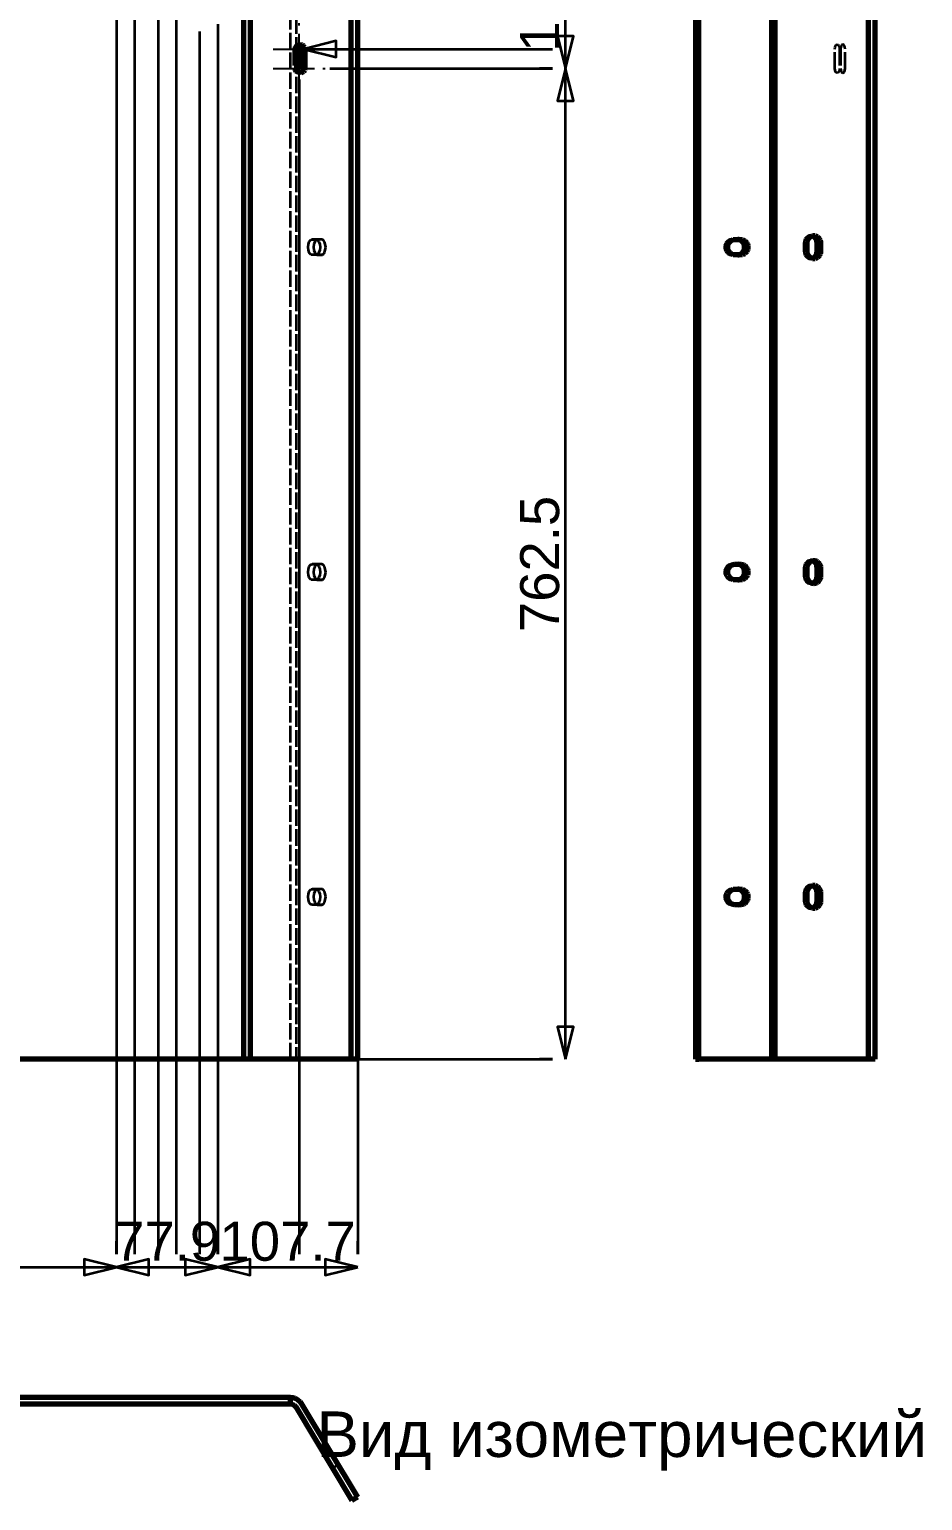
# Model space of a CAD drawing. Header units: millimetres. Extents: x 0 to 420, y 0 to 297.
# Drawn here: x 195.9 to 264.6, y 123 to 236.3 of the extents above; entities that cross this region are included whole.
import ezdxf
from ezdxf.enums import TextEntityAlignment as Align

# ---------------------------------------------------------------- set-up
doc = ezdxf.new("R2010")
doc.units = ezdxf.units.MM
doc.linetypes.add('CENTER', pattern=[5.08, 3.175, -0.635, 0.635, -0.635])
doc.linetypes.add('DASHED', pattern=[1.524, 1.27, -0.254])
doc.styles.add('GOST', font='Arial')

msp = doc.modelspace()

# ---------------------------------------------------------------- linework, layer by layer
at = {"color": 1, "lineweight": 70}
for p, q in [((212.37, 157), (212.37, 257)), ((212.89, 157), (212.89, 257)), ((220.65, 157), (220.65, 257)), ((221.14, 157), (221.14, 257)), ((247.14, 257), (247.14, 157)), ((247.4, 157), (247.4, 257)), ((252.99, 257), (252.99, 157)), ((253.25, 257), (253.25, 157)), ((260.46, 157), (260.46, 257)), ((260.95, 157), (260.95, 257)), ((216.47, 234.75), (216.49, 234.88)), ((216.47, 233.25), (216.47, 234.75)), ((216.49, 234.88), (216.56, 235)), ((216.56, 235), (216.65, 235.07)), ((216.71, 235.01), (216.64, 235.07)), ((216.65, 235.07), (216.77, 235.1)), ((216.77, 234.94), (216.71, 235.01)), ((216.77, 235.1), (216.88, 235.07)), ((216.8, 234.85), (216.77, 234.94)), ((216.81, 234.75), (216.8, 234.85)), ((216.81, 233.25), (216.81, 234.75)), ((217.07, 234.75), (216.81, 234.75)), ((216.88, 235.07), (216.98, 235)), ((216.98, 235), (217.05, 234.88)), ((217.05, 234.88), (217.07, 234.75)), ((217.07, 234.75), (217.07, 233.25)), ((216.49, 233.12), (216.47, 233.25)), ((216.8, 233.15), (216.81, 233.25)), ((217.07, 233.25), (216.81, 233.25)), ((217.07, 233.25), (217.05, 233.12)), ((216.56, 233), (216.49, 233.12)), ((216.65, 232.93), (216.56, 233)), ((216.64, 232.93), (216.71, 232.99)), ((216.77, 232.9), (216.65, 232.93)), ((216.71, 232.99), (216.77, 233.06)), ((216.77, 233.06), (216.8, 233.15)), ((216.88, 232.93), (216.77, 232.9)), ((216.98, 233), (216.88, 232.93)), ((217.05, 233.12), (216.98, 233)), ((249.63, 219.62), (249.66, 219.73)), ((249.66, 219.73), (249.71, 219.83)), ((249.71, 219.83), (249.77, 219.92)), ((249.77, 219.92), (249.85, 220)), ((249.85, 220), (249.94, 220.05)), ((249.94, 220.05), (250.04, 220.09)), ((250.04, 220.09), (250.14, 220.1)), ((250.14, 220.1), (250.65, 220.1)), ((250.5, 220.09), (250.4, 220.1)), ((250.59, 220.05), (250.5, 220.09)), ((250.68, 220), (250.59, 220.05)), ((250.65, 220.1), (250.75, 220.09)), ((250.76, 219.92), (250.68, 220)), ((250.75, 220.09), (250.85, 220.05)), ((250.82, 219.83), (250.76, 219.92)), ((250.87, 219.73), (250.82, 219.83)), ((250.85, 220.05), (250.94, 220)), ((250.9, 219.62), (250.87, 219.73)), ((250.94, 220), (251.02, 219.92)), ((251.02, 219.92), (251.08, 219.83)), ((251.08, 219.83), (251.13, 219.73)), ((251.13, 219.73), (251.16, 219.62)), ((255.73, 219.8), (255.74, 219.92)), ((255.73, 219.2), (255.73, 219.8)), ((255.74, 219.92), (255.77, 220.03)), ((255.77, 220.03), (255.82, 220.13)), ((255.82, 220.13), (255.89, 220.22)), ((255.89, 220.22), (255.96, 220.3)), ((255.96, 220.3), (256.05, 220.35)), ((256.05, 220.35), (256.15, 220.39)), ((256.27, 220.3), (256.12, 220.38)), ((256.15, 220.39), (256.25, 220.4)), ((256.25, 220.4), (256.35, 220.39)), ((256.4, 220.17), (256.27, 220.3)), ((256.35, 220.39), (256.45, 220.35)), ((256.48, 219.99), (256.4, 220.17)), ((256.45, 220.35), (256.53, 220.3)), ((256.51, 219.8), (256.48, 219.99)), ((256.51, 219.2), (256.51, 219.8)), ((256.76, 219.8), (256.51, 219.8)), ((256.53, 220.3), (256.61, 220.22)), ((256.61, 220.22), (256.68, 220.13)), ((256.68, 220.13), (256.72, 220.03)), ((256.72, 220.03), (256.75, 219.92)), ((256.75, 219.92), (256.76, 219.8)), ((256.76, 219.8), (256.76, 219.2)), ((249.62, 219.5), (249.63, 219.62)), ((249.63, 219.38), (249.62, 219.5)), ((249.66, 219.27), (249.63, 219.38)), ((249.71, 219.17), (249.66, 219.27)), ((249.77, 219.08), (249.71, 219.17)), ((249.85, 219), (249.77, 219.08)), ((249.94, 218.95), (249.85, 219)), ((250.04, 218.91), (249.94, 218.95)), ((250.14, 218.9), (250.04, 218.91)), ((250.65, 218.9), (250.14, 218.9)), ((250.4, 218.9), (250.5, 218.91)), ((250.5, 218.91), (250.59, 218.95)), ((250.59, 218.95), (250.68, 219)), ((250.75, 218.91), (250.65, 218.9)), ((250.68, 219), (250.76, 219.08)), ((250.85, 218.95), (250.75, 218.91)), ((250.76, 219.08), (250.82, 219.17)), ((250.82, 219.17), (250.87, 219.27)), ((250.94, 219), (250.85, 218.95)), ((250.87, 219.27), (250.9, 219.38)), ((250.91, 219.5), (250.9, 219.62)), ((250.9, 219.38), (250.91, 219.5)), ((251.02, 219.08), (250.94, 219)), ((251.08, 219.17), (251.02, 219.08)), ((251.13, 219.27), (251.08, 219.17)), ((251.16, 219.38), (251.13, 219.27)), ((251.16, 219.62), (251.17, 219.5)), ((251.17, 219.5), (251.16, 219.38)), ((255.74, 219.08), (255.73, 219.2)), ((255.77, 218.97), (255.74, 219.08)), ((255.82, 218.87), (255.77, 218.97)), ((255.89, 218.78), (255.82, 218.87)), ((255.96, 218.7), (255.89, 218.78)), ((256.05, 218.65), (255.96, 218.7)), ((256.15, 218.61), (256.05, 218.65)), ((256.12, 218.62), (256.27, 218.7)), ((256.25, 218.6), (256.15, 218.61)), ((256.35, 218.61), (256.25, 218.6)), ((256.27, 218.7), (256.4, 218.83)), ((256.45, 218.65), (256.35, 218.61)), ((256.4, 218.83), (256.48, 219.01)), ((256.53, 218.7), (256.45, 218.65)), ((256.48, 219.01), (256.51, 219.2)), ((256.76, 219.2), (256.51, 219.2)), ((256.61, 218.78), (256.53, 218.7)), ((256.68, 218.87), (256.61, 218.78)), ((256.72, 218.97), (256.68, 218.87)), ((256.75, 219.08), (256.72, 218.97)), ((256.76, 219.2), (256.75, 219.08)), ((249.66, 194.73), (249.71, 194.83)), ((249.71, 194.83), (249.77, 194.92)), ((249.77, 194.92), (249.85, 195)), ((249.85, 195), (249.94, 195.05)), ((249.94, 195.05), (250.04, 195.09)), ((250.04, 195.09), (250.14, 195.1)), ((250.14, 195.1), (250.65, 195.1)), ((250.5, 195.09), (250.4, 195.1)), ((250.59, 195.05), (250.5, 195.09)), ((250.68, 195), (250.59, 195.05)), ((250.65, 195.1), (250.75, 195.09)), ((250.76, 194.92), (250.68, 195)), ((250.75, 195.09), (250.85, 195.05)), ((250.82, 194.83), (250.76, 194.92)), ((250.87, 194.73), (250.82, 194.83)), ((250.85, 195.05), (250.94, 195)), ((250.94, 195), (251.02, 194.92)), ((251.02, 194.92), (251.08, 194.83)), ((251.08, 194.83), (251.13, 194.73)), ((255.73, 194.8), (255.74, 194.92)), ((255.73, 194.2), (255.73, 194.8)), ((255.74, 194.92), (255.77, 195.03)), ((255.77, 195.03), (255.82, 195.13)), ((255.82, 195.13), (255.89, 195.22)), ((255.89, 195.22), (255.96, 195.3)), ((255.96, 195.3), (256.05, 195.35)), ((256.05, 195.35), (256.15, 195.39)), ((256.27, 195.3), (256.12, 195.38)), ((256.15, 195.39), (256.25, 195.4)), ((256.25, 195.4), (256.35, 195.39)), ((256.4, 195.17), (256.27, 195.3)), ((256.35, 195.39), (256.45, 195.35)), ((256.48, 194.99), (256.4, 195.17)), ((256.45, 195.35), (256.53, 195.3)), ((256.51, 194.8), (256.48, 194.99)), ((256.51, 194.2), (256.51, 194.8)), ((256.76, 194.8), (256.51, 194.8)), ((256.53, 195.3), (256.61, 195.22)), ((256.61, 195.22), (256.68, 195.13)), ((256.68, 195.13), (256.72, 195.03)), ((256.72, 195.03), (256.75, 194.92)), ((256.75, 194.92), (256.76, 194.8)), ((256.76, 194.8), (256.76, 194.2)), ((249.62, 194.5), (249.63, 194.62)), ((249.63, 194.38), (249.62, 194.5)), ((249.63, 194.62), (249.66, 194.73)), ((249.66, 194.27), (249.63, 194.38)), ((249.71, 194.17), (249.66, 194.27)), ((249.77, 194.08), (249.71, 194.17)), ((249.85, 194), (249.77, 194.08)), ((249.94, 193.95), (249.85, 194)), ((250.04, 193.91), (249.94, 193.95)), ((250.14, 193.9), (250.04, 193.91)), ((250.65, 193.9), (250.14, 193.9)), ((250.4, 193.9), (250.5, 193.91)), ((250.5, 193.91), (250.59, 193.95)), ((250.59, 193.95), (250.68, 194)), ((250.75, 193.91), (250.65, 193.9)), ((250.68, 194), (250.76, 194.08)), ((250.85, 193.95), (250.75, 193.91)), ((250.76, 194.08), (250.82, 194.17)), ((250.82, 194.17), (250.87, 194.27)), ((250.94, 194), (250.85, 193.95)), ((250.9, 194.62), (250.87, 194.73)), ((250.87, 194.27), (250.9, 194.38)), ((250.91, 194.5), (250.9, 194.62)), ((250.9, 194.38), (250.91, 194.5)), ((251.02, 194.08), (250.94, 194)), ((251.08, 194.17), (251.02, 194.08)), ((251.13, 194.27), (251.08, 194.17)), ((251.13, 194.73), (251.16, 194.62)), ((251.16, 194.38), (251.13, 194.27)), ((251.16, 194.62), (251.17, 194.5)), ((251.17, 194.5), (251.16, 194.38)), ((255.74, 194.08), (255.73, 194.2)), ((255.77, 193.97), (255.74, 194.08)), ((255.82, 193.87), (255.77, 193.97)), ((255.89, 193.78), (255.82, 193.87)), ((255.96, 193.7), (255.89, 193.78)), ((256.05, 193.65), (255.96, 193.7)), ((256.15, 193.61), (256.05, 193.65)), ((256.12, 193.62), (256.27, 193.7)), ((256.25, 193.6), (256.15, 193.61)), ((256.35, 193.61), (256.25, 193.6)), ((256.27, 193.7), (256.4, 193.83)), ((256.45, 193.65), (256.35, 193.61)), ((256.4, 193.83), (256.48, 194.01)), ((256.53, 193.7), (256.45, 193.65)), ((256.48, 194.01), (256.51, 194.2)), ((256.76, 194.2), (256.51, 194.2)), ((256.61, 193.78), (256.53, 193.7)), ((256.68, 193.87), (256.61, 193.78)), ((256.72, 193.97), (256.68, 193.87)), ((256.75, 194.08), (256.72, 193.97)), ((256.76, 194.2), (256.75, 194.08)), ((249.66, 169.73), (249.71, 169.83)), ((249.71, 169.83), (249.77, 169.92)), ((249.77, 169.92), (249.85, 170)), ((249.85, 170), (249.94, 170.05)), ((249.94, 170.05), (250.04, 170.09)), ((250.04, 170.09), (250.14, 170.1)), ((250.14, 170.1), (250.65, 170.1)), ((250.5, 170.09), (250.4, 170.1)), ((250.59, 170.05), (250.5, 170.09)), ((250.68, 170), (250.59, 170.05)), ((250.65, 170.1), (250.75, 170.09)), ((250.76, 169.92), (250.68, 170)), ((250.75, 170.09), (250.85, 170.05)), ((250.82, 169.83), (250.76, 169.92)), ((250.87, 169.73), (250.82, 169.83)), ((250.85, 170.05), (250.94, 170)), ((250.94, 170), (251.02, 169.92)), ((251.02, 169.92), (251.08, 169.83)), ((251.08, 169.83), (251.13, 169.73)), ((255.73, 169.8), (255.74, 169.92)), ((255.74, 169.92), (255.77, 170.03)), ((255.77, 170.03), (255.82, 170.13)), ((255.82, 170.13), (255.89, 170.22)), ((255.89, 170.22), (255.96, 170.3)), ((255.96, 170.3), (256.05, 170.35)), ((256.05, 170.35), (256.15, 170.39)), ((256.27, 170.3), (256.12, 170.38)), ((256.15, 170.39), (256.25, 170.4)), ((256.25, 170.4), (256.35, 170.39)), ((256.4, 170.17), (256.27, 170.3)), ((256.35, 170.39), (256.45, 170.35)), ((256.48, 169.99), (256.4, 170.17)), ((256.45, 170.35), (256.53, 170.3)), ((256.51, 169.8), (256.48, 169.99)), ((256.53, 170.3), (256.61, 170.22)), ((256.61, 170.22), (256.68, 170.13)), ((256.68, 170.13), (256.72, 170.03)), ((256.72, 170.03), (256.75, 169.92)), ((256.75, 169.92), (256.76, 169.8)), ((249.62, 169.5), (249.63, 169.62)), ((249.63, 169.38), (249.62, 169.5)), ((249.63, 169.62), (249.66, 169.73)), ((249.66, 169.27), (249.63, 169.38)), ((249.71, 169.17), (249.66, 169.27)), ((249.77, 169.08), (249.71, 169.17)), ((249.85, 169), (249.77, 169.08)), ((249.94, 168.95), (249.85, 169)), ((250.04, 168.91), (249.94, 168.95)), ((250.14, 168.9), (250.04, 168.91)), ((250.65, 168.9), (250.14, 168.9)), ((250.4, 168.9), (250.5, 168.91)), ((250.5, 168.91), (250.59, 168.95)), ((250.59, 168.95), (250.68, 169)), ((250.75, 168.91), (250.65, 168.9)), ((250.68, 169), (250.76, 169.08)), ((250.85, 168.95), (250.75, 168.91)), ((250.76, 169.08), (250.82, 169.17)), ((250.82, 169.17), (250.87, 169.27)), ((250.94, 169), (250.85, 168.95)), ((250.9, 169.62), (250.87, 169.73)), ((250.87, 169.27), (250.9, 169.38)), ((250.91, 169.5), (250.9, 169.62)), ((250.9, 169.38), (250.91, 169.5)), ((251.02, 169.08), (250.94, 169)), ((251.08, 169.17), (251.02, 169.08)), ((251.13, 169.27), (251.08, 169.17)), ((251.13, 169.73), (251.16, 169.62)), ((251.16, 169.38), (251.13, 169.27)), ((251.16, 169.62), (251.17, 169.5)), ((251.17, 169.5), (251.16, 169.38)), ((255.73, 169.2), (255.73, 169.8)), ((255.74, 169.08), (255.73, 169.2)), ((255.77, 168.97), (255.74, 169.08)), ((255.82, 168.87), (255.77, 168.97)), ((255.89, 168.78), (255.82, 168.87)), ((255.96, 168.7), (255.89, 168.78)), ((256.05, 168.65), (255.96, 168.7)), ((256.12, 168.62), (256.27, 168.7)), ((256.27, 168.7), (256.4, 168.83)), ((256.4, 168.83), (256.48, 169.01)), ((256.53, 168.7), (256.45, 168.65)), ((256.48, 169.01), (256.51, 169.2)), ((256.51, 169.2), (256.51, 169.8)), ((256.76, 169.8), (256.51, 169.8)), ((256.76, 169.2), (256.51, 169.2)), ((256.61, 168.78), (256.53, 168.7)), ((256.68, 168.87), (256.61, 168.78)), ((256.72, 168.97), (256.68, 168.87)), ((256.75, 169.08), (256.72, 168.97)), ((256.76, 169.2), (256.75, 169.08)), ((256.76, 169.8), (256.76, 169.2)), ((256.15, 168.61), (256.05, 168.65)), ((256.25, 168.6), (256.15, 168.61)), ((256.35, 168.61), (256.25, 168.6)), ((256.45, 168.65), (256.35, 168.61)), ((212.37, 157), (70.19, 157)), ((212.41, 157), (212.37, 157)), ((212.45, 157), (212.41, 157)), ((212.49, 157), (212.45, 157)), ((212.52, 157), (212.49, 157)), ((212.56, 157), (212.52, 157)), ((212.6, 157), (212.56, 157)), ((212.64, 157), (212.6, 157)), ((212.68, 157), (212.64, 157)), ((212.71, 157), (212.68, 157)), ((212.75, 157), (212.71, 157)), ((212.78, 157), (212.75, 157)), ((212.82, 157), (212.78, 157)), ((212.85, 157), (212.82, 157)), ((212.89, 157), (212.85, 157)), ((220.65, 157), (212.89, 157)), ((220.71, 157), (220.65, 157)), ((220.77, 157), (220.71, 157)), ((220.83, 157), (220.77, 157)), ((220.88, 157), (220.83, 157)), ((220.93, 157), (220.88, 157)), ((220.97, 157), (220.93, 157)), ((221.01, 157), (220.97, 157)), ((221.04, 157), (221.01, 157)), ((221.07, 157), (221.04, 157)), ((221.09, 157), (221.07, 157)), ((221.11, 157), (221.09, 157)), ((221.13, 157), (221.11, 157)), ((221.14, 157), (221.13, 157)), ((221.14, 157), (221.14, 157)), ((247.14, 157), (247.4, 157)), ((252.99, 157), (247.4, 157)), ((253.25, 157), (252.99, 157)), ((260.46, 157), (253.25, 157)), ((260.53, 157), (260.46, 157)), ((260.58, 157), (260.53, 157)), ((260.64, 157), (260.58, 157)), ((260.69, 157), (260.64, 157)), ((260.74, 157), (260.69, 157)), ((260.78, 157), (260.74, 157)), ((260.82, 157), (260.78, 157)), ((260.85, 157), (260.82, 157)), ((260.88, 157), (260.85, 157)), ((260.91, 157), (260.88, 157)), ((260.92, 157), (260.91, 157)), ((260.94, 157), (260.92, 157)), ((260.95, 157), (260.94, 157)), ((260.95, 157), (260.95, 157)), ((73.76, 131), (215.94, 131)), ((73.76, 130.5), (215.94, 130.5)), ((215.94, 131), (216.15, 130.98)), ((215.94, 131), (215.94, 130.5)), ((215.94, 130.5), (216.11, 130.47)), ((216.11, 130.47), (216.26, 130.39)), ((216.15, 130.98), (216.34, 130.92)), ((216.26, 130.39), (216.37, 130.26)), ((216.34, 130.92), (216.52, 130.82)), ((216.37, 130.26), (220.7, 123.04)), ((216.52, 130.82), (216.68, 130.68)), ((216.68, 130.68), (216.8, 130.52)), ((216.8, 130.52), (221.13, 123.3)), ((221.13, 123.3), (220.7, 123.04))]:
    msp.add_line(p, q, dxfattribs=at)
at = {"color": 5, "linetype": 'DASHED', "lineweight": 35}
for p, q in [((215.98, 157), (215.98, 257)), ((216.41, 257), (216.41, 157)), ((260.45, 257), (260.45, 157)), ((260.45, 257), (260.45, 157)), ((260.95, 157), (260.95, 257)), ((216.23, 234.88), (216.21, 234.75)), ((216.21, 234.75), (216.21, 233.25)), ((216.3, 235), (216.23, 234.88)), ((216.4, 235.07), (216.3, 235)), ((216.51, 235.1), (216.4, 235.07)), ((216.58, 235.09), (216.51, 235.1)), ((216.64, 235.07), (216.58, 235.09)), ((257.86, 234.75), (257.88, 234.88)), ((257.86, 233.25), (257.86, 234.75)), ((257.88, 234.88), (257.92, 235)), ((257.92, 235), (257.97, 235.07)), ((257.97, 235.07), (258.04, 235.1)), ((258.04, 235.1), (258.11, 235.07)), ((258.11, 235.07), (258.17, 235)), ((258.17, 235), (258.21, 234.88)), ((258.21, 234.88), (258.22, 234.75)), ((258.22, 234.75), (258.22, 233.25)), ((258.31, 234.88), (258.29, 234.75)), ((258.29, 234.75), (258.29, 233.25)), ((258.34, 235), (258.31, 234.88)), ((258.4, 235.07), (258.34, 235)), ((258.47, 235.1), (258.4, 235.07)), ((258.54, 235.07), (258.47, 235.1)), ((258.6, 235), (258.54, 235.07)), ((258.64, 234.88), (258.6, 235)), ((258.65, 234.75), (258.64, 234.88)), ((258.65, 233.25), (258.65, 234.75)), ((216.21, 233.25), (216.23, 233.12)), ((257.88, 233.12), (257.86, 233.25)), ((258.22, 233.25), (258.21, 233.12)), ((258.29, 233.25), (258.31, 233.12)), ((258.64, 233.12), (258.65, 233.25)), ((216.23, 233.12), (216.3, 233)), ((216.3, 233), (216.4, 232.93)), ((216.4, 232.93), (216.51, 232.9)), ((216.51, 232.9), (216.58, 232.91)), ((216.58, 232.91), (216.64, 232.93)), ((257.92, 233), (257.88, 233.12)), ((257.97, 232.93), (257.92, 233)), ((258.04, 232.9), (257.97, 232.93)), ((258.11, 232.93), (258.04, 232.9)), ((258.17, 233), (258.11, 232.93)), ((258.21, 233.12), (258.17, 233)), ((258.31, 233.12), (258.34, 233)), ((258.34, 233), (258.4, 232.93)), ((258.4, 232.93), (258.47, 232.9)), ((258.47, 232.9), (258.54, 232.93)), ((258.54, 232.93), (258.6, 233)), ((258.6, 233), (258.64, 233.12)), ((217.32, 219.5), (217.35, 219.73)), ((217.35, 219.73), (217.41, 219.92)), ((217.41, 219.92), (217.46, 220)), ((217.46, 220), (217.51, 220.05)), ((217.51, 220.05), (217.57, 220.09)), ((217.57, 220.09), (217.63, 220.1)), ((218.06, 220.1), (217.63, 220.1)), ((217.63, 220.1), (217.94, 220.1)), ((217.77, 219.73), (217.75, 219.5)), ((217.84, 219.92), (217.77, 219.73)), ((217.89, 220), (217.84, 219.92)), ((217.94, 220.05), (217.89, 220)), ((218.37, 220.1), (217.94, 220.1)), ((217.94, 220.1), (218, 220.09)), ((218, 220.09), (217.94, 220.05)), ((218.06, 220.1), (218, 220.09)), ((218, 220.09), (218.06, 220.05)), ((218.37, 220.1), (218.06, 220.1)), ((218.06, 220.05), (218.11, 220)), ((218.11, 220), (218.16, 219.92)), ((218.16, 219.92), (218.23, 219.73)), ((218.23, 219.73), (218.25, 219.5)), ((218.43, 220.09), (218.37, 220.1)), ((218.49, 220.05), (218.43, 220.09)), ((218.54, 220), (218.49, 220.05)), ((218.59, 219.92), (218.54, 220)), ((218.65, 219.73), (218.59, 219.92)), ((218.68, 219.5), (218.65, 219.73)), ((249.41, 219.73), (249.38, 219.62)), ((249.45, 219.83), (249.41, 219.73)), ((249.52, 219.92), (249.45, 219.83)), ((249.6, 220), (249.52, 219.92)), ((249.68, 220.05), (249.6, 220)), ((249.78, 220.09), (249.68, 220.05)), ((249.88, 220.1), (249.78, 220.09)), ((249.88, 220.1), (250.14, 220.1)), ((250.4, 220.1), (249.88, 220.1)), ((250.4, 220.1), (250.65, 220.1)), ((255.49, 219.92), (255.48, 219.8)), ((255.48, 219.8), (255.48, 219.2)), ((255.52, 220.03), (255.49, 219.92)), ((255.56, 220.13), (255.52, 220.03)), ((255.63, 220.22), (255.56, 220.13)), ((255.71, 220.3), (255.63, 220.22)), ((255.79, 220.35), (255.71, 220.3)), ((255.89, 220.39), (255.79, 220.35)), ((255.99, 220.4), (255.89, 220.39)), ((256.12, 220.38), (255.99, 220.4)), ((217.35, 219.27), (217.32, 219.5)), ((217.41, 219.08), (217.35, 219.27)), ((217.46, 219), (217.41, 219.08)), ((217.51, 218.95), (217.46, 219)), ((217.57, 218.91), (217.51, 218.95)), ((217.63, 218.9), (217.57, 218.91)), ((218.06, 218.9), (217.63, 218.9)), ((217.94, 218.9), (217.63, 218.9)), ((217.75, 219.5), (217.77, 219.27)), ((217.77, 219.27), (217.84, 219.08)), ((217.84, 219.08), (217.89, 219)), ((217.89, 219), (217.94, 218.95)), ((217.94, 218.95), (218, 218.91)), ((218, 218.91), (217.94, 218.9)), ((218.37, 218.9), (217.94, 218.9)), ((218.06, 218.95), (218, 218.91)), ((218, 218.91), (218.06, 218.9)), ((218.11, 219), (218.06, 218.95)), ((218.06, 218.9), (218.37, 218.9)), ((218.16, 219.08), (218.11, 219)), ((218.23, 219.27), (218.16, 219.08)), ((218.25, 219.5), (218.23, 219.27)), ((218.37, 218.9), (218.43, 218.91)), ((218.43, 218.91), (218.49, 218.95)), ((218.49, 218.95), (218.54, 219)), ((218.54, 219), (218.59, 219.08)), ((218.59, 219.08), (218.65, 219.27)), ((218.65, 219.27), (218.68, 219.5)), ((249.38, 219.62), (249.37, 219.5)), ((249.37, 219.5), (249.38, 219.38)), ((249.38, 219.38), (249.41, 219.27)), ((249.41, 219.27), (249.45, 219.17)), ((249.45, 219.17), (249.52, 219.08)), ((249.52, 219.08), (249.6, 219)), ((249.6, 219), (249.68, 218.95)), ((249.68, 218.95), (249.78, 218.91)), ((249.78, 218.91), (249.88, 218.9)), ((249.88, 218.9), (250.14, 218.9)), ((249.88, 218.9), (250.4, 218.9)), ((250.4, 218.9), (250.65, 218.9)), ((255.48, 219.2), (255.49, 219.08)), ((255.49, 219.08), (255.52, 218.97)), ((255.52, 218.97), (255.56, 218.87)), ((255.56, 218.87), (255.63, 218.78)), ((255.63, 218.78), (255.71, 218.7)), ((255.71, 218.7), (255.79, 218.65)), ((255.79, 218.65), (255.89, 218.61)), ((255.89, 218.61), (255.99, 218.6)), ((255.99, 218.6), (256.12, 218.62)), ((217.35, 194.73), (217.41, 194.92)), ((217.41, 194.92), (217.46, 195)), ((217.46, 195), (217.51, 195.05)), ((217.51, 195.05), (217.57, 195.09)), ((217.57, 195.09), (217.63, 195.1)), ((218.06, 195.1), (217.63, 195.1)), ((217.63, 195.1), (217.94, 195.1)), ((217.84, 194.92), (217.77, 194.73)), ((217.89, 195), (217.84, 194.92)), ((217.94, 195.05), (217.89, 195)), ((218.37, 195.1), (217.94, 195.1)), ((217.94, 195.1), (218, 195.09)), ((218, 195.09), (217.94, 195.05)), ((218.06, 195.1), (218, 195.09)), ((218, 195.09), (218.06, 195.05)), ((218.37, 195.1), (218.06, 195.1)), ((218.06, 195.05), (218.11, 195)), ((218.11, 195), (218.16, 194.92)), ((218.16, 194.92), (218.23, 194.73)), ((218.43, 195.09), (218.37, 195.1)), ((218.49, 195.05), (218.43, 195.09)), ((218.54, 195), (218.49, 195.05)), ((218.59, 194.92), (218.54, 195)), ((218.65, 194.73), (218.59, 194.92)), ((249.45, 194.83), (249.41, 194.73)), ((249.52, 194.92), (249.45, 194.83)), ((249.6, 195), (249.52, 194.92)), ((249.68, 195.05), (249.6, 195)), ((249.78, 195.09), (249.68, 195.05)), ((249.88, 195.1), (249.78, 195.09)), ((249.88, 195.1), (250.14, 195.1)), ((250.4, 195.1), (249.88, 195.1)), ((250.4, 195.1), (250.65, 195.1)), ((255.49, 194.92), (255.48, 194.8)), ((255.48, 194.8), (255.48, 194.2)), ((255.52, 195.03), (255.49, 194.92)), ((255.56, 195.13), (255.52, 195.03)), ((255.63, 195.22), (255.56, 195.13)), ((255.71, 195.3), (255.63, 195.22)), ((255.79, 195.35), (255.71, 195.3)), ((255.89, 195.39), (255.79, 195.35)), ((255.99, 195.4), (255.89, 195.39)), ((256.12, 195.38), (255.99, 195.4)), ((217.32, 194.5), (217.35, 194.73)), ((217.35, 194.27), (217.32, 194.5)), ((217.41, 194.08), (217.35, 194.27)), ((217.46, 194), (217.41, 194.08)), ((217.51, 193.95), (217.46, 194)), ((217.57, 193.91), (217.51, 193.95)), ((217.63, 193.9), (217.57, 193.91)), ((218.06, 193.9), (217.63, 193.9)), ((217.94, 193.9), (217.63, 193.9)), ((217.77, 194.73), (217.75, 194.5)), ((217.75, 194.5), (217.77, 194.27)), ((217.77, 194.27), (217.84, 194.08)), ((217.84, 194.08), (217.89, 194)), ((217.89, 194), (217.94, 193.95)), ((217.94, 193.95), (218, 193.91)), ((218, 193.91), (217.94, 193.9)), ((218.37, 193.9), (217.94, 193.9)), ((218.06, 193.95), (218, 193.91)), ((218, 193.91), (218.06, 193.9)), ((218.11, 194), (218.06, 193.95)), ((218.06, 193.9), (218.37, 193.9)), ((218.16, 194.08), (218.11, 194)), ((218.23, 194.27), (218.16, 194.08)), ((218.23, 194.73), (218.25, 194.5)), ((218.25, 194.5), (218.23, 194.27)), ((218.37, 193.9), (218.43, 193.91)), ((218.43, 193.91), (218.49, 193.95)), ((218.49, 193.95), (218.54, 194)), ((218.54, 194), (218.59, 194.08)), ((218.59, 194.08), (218.65, 194.27)), ((218.68, 194.5), (218.65, 194.73)), ((218.65, 194.27), (218.68, 194.5)), ((249.38, 194.62), (249.37, 194.5)), ((249.37, 194.5), (249.38, 194.38)), ((249.41, 194.73), (249.38, 194.62)), ((249.38, 194.38), (249.41, 194.27)), ((249.41, 194.27), (249.45, 194.17)), ((249.45, 194.17), (249.52, 194.08)), ((249.52, 194.08), (249.6, 194)), ((249.6, 194), (249.68, 193.95)), ((249.68, 193.95), (249.78, 193.91)), ((249.78, 193.91), (249.88, 193.9)), ((249.88, 193.9), (250.14, 193.9)), ((249.88, 193.9), (250.4, 193.9)), ((250.4, 193.9), (250.65, 193.9)), ((255.48, 194.2), (255.49, 194.08)), ((255.49, 194.08), (255.52, 193.97)), ((255.52, 193.97), (255.56, 193.87)), ((255.56, 193.87), (255.63, 193.78)), ((255.63, 193.78), (255.71, 193.7)), ((255.71, 193.7), (255.79, 193.65)), ((255.79, 193.65), (255.89, 193.61)), ((255.89, 193.61), (255.99, 193.6)), ((255.99, 193.6), (256.12, 193.62)), ((217.35, 169.73), (217.41, 169.92)), ((217.41, 169.92), (217.46, 170)), ((217.46, 170), (217.51, 170.05)), ((217.51, 170.05), (217.57, 170.09)), ((217.57, 170.09), (217.63, 170.1)), ((218.06, 170.1), (217.63, 170.1)), ((217.63, 170.1), (217.94, 170.1)), ((217.84, 169.92), (217.77, 169.73)), ((217.89, 170), (217.84, 169.92)), ((217.94, 170.05), (217.89, 170)), ((218.37, 170.1), (217.94, 170.1)), ((217.94, 170.1), (218, 170.09)), ((218, 170.09), (217.94, 170.05)), ((218.06, 170.1), (218, 170.09)), ((218, 170.09), (218.06, 170.05)), ((218.37, 170.1), (218.06, 170.1)), ((218.06, 170.05), (218.11, 170)), ((218.11, 170), (218.16, 169.92)), ((218.16, 169.92), (218.23, 169.73)), ((218.43, 170.09), (218.37, 170.1)), ((218.49, 170.05), (218.43, 170.09)), ((218.54, 170), (218.49, 170.05)), ((218.59, 169.92), (218.54, 170)), ((218.65, 169.73), (218.59, 169.92)), ((249.45, 169.83), (249.41, 169.73)), ((249.52, 169.92), (249.45, 169.83)), ((249.6, 170), (249.52, 169.92)), ((249.68, 170.05), (249.6, 170)), ((249.78, 170.09), (249.68, 170.05)), ((249.88, 170.1), (249.78, 170.09)), ((249.88, 170.1), (250.14, 170.1)), ((250.4, 170.1), (249.88, 170.1)), ((250.4, 170.1), (250.65, 170.1)), ((255.49, 169.92), (255.48, 169.8)), ((255.52, 170.03), (255.49, 169.92)), ((255.56, 170.13), (255.52, 170.03)), ((255.63, 170.22), (255.56, 170.13)), ((255.71, 170.3), (255.63, 170.22)), ((255.79, 170.35), (255.71, 170.3)), ((255.89, 170.39), (255.79, 170.35)), ((255.99, 170.4), (255.89, 170.39)), ((256.12, 170.38), (255.99, 170.4)), ((217.32, 169.5), (217.35, 169.73)), ((217.35, 169.27), (217.32, 169.5)), ((217.41, 169.08), (217.35, 169.27)), ((217.46, 169), (217.41, 169.08)), ((217.51, 168.95), (217.46, 169)), ((217.57, 168.91), (217.51, 168.95)), ((217.63, 168.9), (217.57, 168.91)), ((218.06, 168.9), (217.63, 168.9)), ((217.94, 168.9), (217.63, 168.9)), ((217.77, 169.73), (217.75, 169.5)), ((217.75, 169.5), (217.77, 169.27)), ((217.77, 169.27), (217.84, 169.08)), ((217.84, 169.08), (217.89, 169)), ((217.89, 169), (217.94, 168.95)), ((217.94, 168.95), (218, 168.91)), ((218, 168.91), (217.94, 168.9)), ((218.37, 168.9), (217.94, 168.9)), ((218.06, 168.95), (218, 168.91)), ((218, 168.91), (218.06, 168.9)), ((218.11, 169), (218.06, 168.95)), ((218.06, 168.9), (218.37, 168.9)), ((218.16, 169.08), (218.11, 169)), ((218.23, 169.27), (218.16, 169.08)), ((218.23, 169.73), (218.25, 169.5)), ((218.25, 169.5), (218.23, 169.27)), ((218.37, 168.9), (218.43, 168.91)), ((218.43, 168.91), (218.49, 168.95)), ((218.49, 168.95), (218.54, 169)), ((218.54, 169), (218.59, 169.08)), ((218.59, 169.08), (218.65, 169.27)), ((218.68, 169.5), (218.65, 169.73)), ((218.65, 169.27), (218.68, 169.5)), ((249.38, 169.62), (249.37, 169.5)), ((249.37, 169.5), (249.38, 169.38)), ((249.41, 169.73), (249.38, 169.62)), ((249.38, 169.38), (249.41, 169.27)), ((249.41, 169.27), (249.45, 169.17)), ((249.45, 169.17), (249.52, 169.08)), ((249.52, 169.08), (249.6, 169)), ((249.6, 169), (249.68, 168.95)), ((249.68, 168.95), (249.78, 168.91)), ((249.78, 168.91), (249.88, 168.9)), ((249.88, 168.9), (250.14, 168.9)), ((249.88, 168.9), (250.4, 168.9)), ((250.4, 168.9), (250.65, 168.9)), ((255.48, 169.8), (255.48, 169.2)), ((255.48, 169.2), (255.49, 169.08)), ((255.49, 169.08), (255.52, 168.97)), ((255.52, 168.97), (255.56, 168.87)), ((255.56, 168.87), (255.63, 168.78)), ((255.63, 168.78), (255.71, 168.7)), ((255.71, 168.7), (255.79, 168.65)), ((255.79, 168.65), (255.89, 168.61)), ((255.89, 168.61), (255.99, 168.6)), ((255.99, 168.6), (256.12, 168.62)), ((70.19, 157), (212.37, 157)), ((212.37, 157), (212.39, 157)), ((212.39, 157), (212.41, 157)), ((212.41, 157), (212.43, 157)), ((212.43, 157), (212.45, 157)), ((212.45, 157), (212.47, 157)), ((212.47, 157), (212.49, 157)), ((212.49, 157), (212.5, 157)), ((212.5, 157), (212.52, 157)), ((212.52, 157), (212.54, 157)), ((212.54, 157), (212.56, 157)), ((212.56, 157), (212.58, 157)), ((212.58, 157), (212.59, 157)), ((212.59, 157), (212.61, 157)), ((212.61, 157), (212.63, 157)), ((212.63, 157), (212.89, 157)), ((212.63, 157), (220.4, 157)), ((220.57, 157), (215.98, 157)), ((216.41, 157), (215.98, 157)), ((216.41, 157), (221, 157)), ((220.4, 157), (220.65, 157)), ((220.4, 157), (220.43, 157)), ((220.43, 157), (220.46, 157)), ((220.46, 157), (220.48, 157)), ((220.48, 157), (220.51, 157)), ((220.51, 157), (220.53, 157)), ((220.53, 157), (220.55, 157)), ((220.55, 157), (220.57, 157)), ((220.57, 157), (221, 157)), ((220.57, 157), (220.59, 157)), ((220.58, 157), (220.57, 157)), ((220.59, 157), (220.58, 157)), ((220.59, 157), (220.6, 157)), ((220.6, 157), (220.59, 157)), ((220.59, 157), (220.59, 157)), ((220.6, 157), (220.62, 157)), ((220.61, 157), (220.6, 157)), ((220.62, 157), (220.61, 157)), ((220.61, 157), (220.61, 157)), ((220.62, 157), (220.63, 157)), ((220.63, 157), (220.62, 157)), ((220.62, 157), (220.62, 157)), ((220.63, 157), (220.63, 157)), ((220.63, 157), (220.64, 157)), ((220.64, 157), (220.63, 157)), ((220.63, 157), (220.63, 157)), ((220.63, 157), (220.63, 157)), ((220.64, 157), (220.64, 157)), ((220.64, 157), (220.64, 157)), ((220.64, 157), (220.64, 157)), ((221, 157), (221.01, 157)), ((221.01, 157), (221.03, 157)), ((221.03, 157), (221.05, 157)), ((221.05, 157), (221.06, 157)), ((221.06, 157), (221.08, 157)), ((221.08, 157), (221.09, 157)), ((221.09, 157), (221.1, 157)), ((221.1, 157), (221.11, 157)), ((221.11, 157), (221.12, 157)), ((221.12, 157), (221.13, 157)), ((221.13, 157), (221.13, 157)), ((221.13, 157), (221.13, 157)), ((221.13, 157), (221.14, 157)), ((221.14, 157), (221.14, 157)), ((247.14, 157), (254.77, 157)), ((252.99, 157), (260.21, 157)), ((255.02, 157), (252.99, 157)), ((254.77, 157), (254.87, 157)), ((255.02, 157), (254.77, 157)), ((254.87, 157), (254.97, 157)), ((254.97, 157), (255.08, 157)), ((255.07, 157), (255.02, 157)), ((255.13, 157), (255.07, 157)), ((255.08, 157), (255.19, 157)), ((255.18, 157), (255.13, 157)), ((255.24, 157), (255.18, 157)), ((255.19, 157), (255.3, 157)), ((255.29, 157), (255.24, 157)), ((255.35, 157), (255.29, 157)), ((255.3, 157), (255.41, 157)), ((255.4, 157), (255.35, 157)), ((255.46, 157), (255.4, 157)), ((255.41, 157), (255.52, 157)), ((255.51, 157), (255.46, 157)), ((255.56, 157), (255.51, 157)), ((255.52, 157), (255.63, 157)), ((255.6, 157), (255.56, 157)), ((255.64, 157), (255.6, 157)), ((255.63, 157), (255.73, 157)), ((255.68, 157), (255.64, 157)), ((255.71, 157), (255.68, 157)), ((260.38, 157), (255.71, 157)), ((255.71, 157), (256.14, 157)), ((255.73, 157), (255.83, 157)), ((255.83, 157), (255.92, 157)), ((255.92, 157), (256, 157)), ((256, 157), (256.08, 157)), ((256.08, 157), (256.14, 157)), ((256.14, 157), (260.81, 157)), ((260.21, 157), (260.46, 157)), ((260.21, 157), (260.24, 157)), ((260.24, 157), (260.27, 157)), ((260.27, 157), (260.29, 157)), ((260.29, 157), (260.32, 157)), ((260.32, 157), (260.34, 157)), ((260.34, 157), (260.36, 157)), ((260.36, 157), (260.38, 157)), ((260.38, 157), (260.4, 157)), ((260.38, 157), (260.81, 157)), ((260.39, 157), (260.38, 157)), ((260.4, 157), (260.39, 157)), ((260.4, 157), (260.42, 157)), ((260.41, 157), (260.4, 157)), ((260.4, 157), (260.4, 157)), ((260.42, 157), (260.41, 157)), ((260.42, 157), (260.43, 157)), ((260.43, 157), (260.42, 157)), ((260.42, 157), (260.42, 157)), ((260.43, 157), (260.44, 157)), ((260.44, 157), (260.43, 157)), ((260.44, 157), (260.44, 157)), ((260.44, 157), (260.45, 157)), ((260.45, 157), (260.44, 157)), ((260.44, 157), (260.44, 157)), ((260.44, 157), (260.44, 157)), ((260.45, 157), (260.95, 157)), ((260.45, 157), (260.45, 157)), ((260.45, 157), (260.95, 157)), ((260.45, 157), (260.45, 157)), ((260.45, 157), (260.45, 157)), ((260.45, 157), (260.45, 157)), ((260.81, 157), (260.83, 157)), ((260.83, 157), (260.84, 157)), ((260.84, 157), (260.86, 157)), ((260.86, 157), (260.87, 157)), ((260.87, 157), (260.89, 157)), ((260.89, 157), (260.9, 157)), ((260.9, 157), (260.91, 157)), ((260.91, 157), (260.92, 157)), ((260.92, 157), (260.93, 157)), ((260.93, 157), (260.94, 157)), ((260.94, 157), (260.94, 157)), ((260.94, 157), (260.95, 157)), ((260.95, 157), (260.95, 157)), ((260.95, 157), (260.95, 157)), ((73.76, 131), (215.94, 131)), ((215.94, 130.5), (73.76, 130.5)), ((215.94, 131), (216.15, 130.98)), ((216.11, 130.47), (215.94, 130.5)), ((216.26, 130.39), (216.11, 130.47)), ((216.15, 130.98), (216.34, 130.92)), ((216.37, 130.26), (216.26, 130.39)), ((216.34, 130.92), (216.52, 130.82)), ((220.7, 123.04), (216.37, 130.26)), ((216.52, 130.82), (216.68, 130.68)), ((216.68, 130.68), (216.8, 130.52)), ((216.8, 130.52), (221.13, 123.3)), ((219.02, 126.81), (218.59, 126.56)), ((219.02, 126.81), (218.59, 126.56)), ((219.02, 126.81), (218.59, 126.56)), ((219.02, 126.81), (218.59, 126.56)), ((219.02, 126.81), (218.59, 126.56)), ((219.02, 126.81), (218.59, 126.56)), ((219.02, 126.81), (218.59, 126.56)), ((219.02, 126.81), (218.59, 126.56)), ((219.03, 126.8), (219.02, 126.81)), ((219.02, 126.81), (219.03, 126.8)), ((219.03, 126.8), (219.02, 126.81)), ((219.02, 126.81), (219.03, 126.8)), ((219.03, 126.8), (219.02, 126.81)), ((219.02, 126.81), (219.03, 126.8)), ((219.03, 126.8), (219.02, 126.81)), ((219.02, 126.81), (219.03, 126.8)), ((219.05, 126.76), (219.03, 126.8)), ((219.03, 126.8), (219.05, 126.76)), ((219.05, 126.76), (219.03, 126.8)), ((219.03, 126.8), (219.05, 126.76)), ((219.05, 126.76), (219.03, 126.8)), ((219.03, 126.8), (219.05, 126.76)), ((219.05, 126.76), (219.03, 126.8)), ((219.03, 126.8), (219.05, 126.76)), ((218.59, 126.56), (218.6, 126.54)), ((218.6, 126.54), (218.59, 126.56)), ((218.59, 126.56), (218.6, 126.54)), ((218.6, 126.54), (218.59, 126.56)), ((218.59, 126.56), (218.6, 126.54)), ((218.6, 126.54), (218.59, 126.56)), ((218.59, 126.56), (218.6, 126.54)), ((218.6, 126.54), (218.59, 126.56)), ((218.6, 126.54), (218.62, 126.51)), ((218.62, 126.51), (218.6, 126.54)), ((218.6, 126.54), (218.62, 126.51)), ((218.62, 126.51), (218.6, 126.54)), ((218.6, 126.54), (218.62, 126.51)), ((218.62, 126.51), (218.6, 126.54)), ((218.6, 126.54), (218.62, 126.51)), ((218.62, 126.51), (218.6, 126.54)), ((218.62, 126.51), (218.66, 126.44)), ((218.66, 126.44), (218.62, 126.51)), ((218.62, 126.51), (218.66, 126.44)), ((218.66, 126.44), (218.62, 126.51)), ((218.62, 126.51), (218.66, 126.44)), ((218.66, 126.44), (218.62, 126.51)), ((218.62, 126.51), (218.66, 126.44)), ((218.66, 126.44), (218.62, 126.51)), ((218.66, 126.44), (218.71, 126.36)), ((218.71, 126.36), (218.66, 126.44)), ((218.66, 126.44), (218.71, 126.36)), ((218.71, 126.36), (218.66, 126.44)), ((218.66, 126.44), (218.71, 126.36)), ((218.71, 126.36), (218.66, 126.44)), ((218.66, 126.44), (218.71, 126.36)), ((218.71, 126.36), (218.66, 126.44)), ((218.71, 126.36), (218.77, 126.27)), ((218.77, 126.27), (218.71, 126.36)), ((218.71, 126.36), (218.77, 126.27)), ((218.77, 126.27), (218.71, 126.36)), ((218.71, 126.36), (218.77, 126.27)), ((218.77, 126.27), (218.71, 126.36)), ((218.71, 126.36), (218.77, 126.27)), ((218.77, 126.27), (218.71, 126.36)), ((218.77, 126.27), (218.83, 126.16)), ((218.83, 126.16), (218.77, 126.27)), ((218.77, 126.27), (218.83, 126.16)), ((218.83, 126.16), (218.77, 126.27)), ((218.77, 126.27), (218.83, 126.16)), ((218.83, 126.16), (218.77, 126.27)), ((218.77, 126.27), (218.83, 126.16)), ((218.83, 126.16), (218.77, 126.27)), ((218.83, 126.16), (218.9, 126.04)), ((218.9, 126.04), (218.83, 126.16)), ((218.83, 126.16), (218.9, 126.04)), ((218.9, 126.04), (218.83, 126.16)), ((218.83, 126.16), (218.9, 126.04)), ((218.9, 126.04), (218.83, 126.16)), ((218.83, 126.16), (218.9, 126.04)), ((218.9, 126.04), (218.83, 126.16)), ((218.9, 126.04), (218.97, 125.93)), ((218.97, 125.93), (218.9, 126.04)), ((218.9, 126.04), (218.97, 125.93)), ((218.97, 125.93), (218.9, 126.04)), ((218.9, 126.04), (218.97, 125.93)), ((218.97, 125.93), (218.9, 126.04)), ((218.9, 126.04), (218.97, 125.93)), ((218.97, 125.93), (218.9, 126.04)), ((218.97, 125.93), (219.04, 125.82)), ((219.04, 125.82), (218.97, 125.93)), ((218.97, 125.93), (219.04, 125.82)), ((219.04, 125.82), (218.97, 125.93)), ((218.97, 125.93), (219.04, 125.82)), ((219.04, 125.82), (218.97, 125.93)), ((218.97, 125.93), (219.04, 125.82)), ((219.04, 125.82), (218.97, 125.93)), ((219.04, 125.82), (219.1, 125.72)), ((219.1, 125.72), (219.04, 125.82)), ((219.04, 125.82), (219.1, 125.72)), ((219.1, 125.72), (219.04, 125.82)), ((219.04, 125.82), (219.1, 125.72)), ((219.1, 125.72), (219.04, 125.82)), ((219.04, 125.82), (219.1, 125.72)), ((219.1, 125.72), (219.04, 125.82)), ((219.09, 126.7), (219.05, 126.76)), ((219.05, 126.76), (219.09, 126.7)), ((219.09, 126.7), (219.05, 126.76)), ((219.05, 126.76), (219.09, 126.7)), ((219.09, 126.7), (219.05, 126.76)), ((219.05, 126.76), (219.09, 126.7)), ((219.09, 126.7), (219.05, 126.76)), ((219.05, 126.76), (219.09, 126.7)), ((219.14, 126.62), (219.09, 126.7)), ((219.09, 126.7), (219.14, 126.62)), ((219.14, 126.62), (219.09, 126.7)), ((219.09, 126.7), (219.14, 126.62)), ((219.14, 126.62), (219.09, 126.7)), ((219.09, 126.7), (219.14, 126.62)), ((219.14, 126.62), (219.09, 126.7)), ((219.09, 126.7), (219.14, 126.62)), ((219.1, 125.72), (219.14, 125.64)), ((219.14, 125.64), (219.1, 125.72)), ((219.1, 125.72), (219.14, 125.64)), ((219.14, 125.64), (219.1, 125.72)), ((219.1, 125.72), (219.14, 125.64)), ((219.14, 125.64), (219.1, 125.72)), ((219.1, 125.72), (219.14, 125.64)), ((219.14, 125.64), (219.1, 125.72)), ((219.2, 126.52), (219.14, 126.62)), ((219.14, 126.62), (219.2, 126.52)), ((219.2, 126.52), (219.14, 126.62)), ((219.14, 126.62), (219.2, 126.52)), ((219.2, 126.52), (219.14, 126.62)), ((219.14, 126.62), (219.2, 126.52)), ((219.2, 126.52), (219.14, 126.62)), ((219.14, 126.62), (219.2, 126.52)), ((219.26, 126.41), (219.2, 126.52)), ((219.2, 126.52), (219.26, 126.41)), ((219.26, 126.41), (219.2, 126.52)), ((219.2, 126.52), (219.26, 126.41)), ((219.26, 126.41), (219.2, 126.52)), ((219.2, 126.52), (219.26, 126.41)), ((219.26, 126.41), (219.2, 126.52)), ((219.2, 126.52), (219.26, 126.41)), ((219.64, 125.79), (219.21, 125.53)), ((219.64, 125.79), (219.21, 125.53)), ((219.64, 125.79), (219.21, 125.53)), ((219.64, 125.79), (219.21, 125.53)), ((219.64, 125.79), (219.21, 125.53)), ((219.64, 125.79), (219.21, 125.53)), ((219.64, 125.79), (219.21, 125.53)), ((219.64, 125.79), (219.21, 125.53)), ((219.33, 126.3), (219.26, 126.41)), ((219.26, 126.41), (219.33, 126.3)), ((219.33, 126.3), (219.26, 126.41)), ((219.26, 126.41), (219.33, 126.3)), ((219.33, 126.3), (219.26, 126.41)), ((219.26, 126.41), (219.33, 126.3)), ((219.33, 126.3), (219.26, 126.41)), ((219.26, 126.41), (219.33, 126.3)), ((219.4, 126.19), (219.33, 126.3)), ((219.33, 126.3), (219.4, 126.19)), ((219.4, 126.19), (219.33, 126.3)), ((219.33, 126.3), (219.4, 126.19)), ((219.4, 126.19), (219.33, 126.3)), ((219.33, 126.3), (219.4, 126.19)), ((219.4, 126.19), (219.33, 126.3)), ((219.33, 126.3), (219.4, 126.19)), ((219.47, 126.08), (219.4, 126.19)), ((219.4, 126.19), (219.47, 126.08)), ((219.47, 126.08), (219.4, 126.19)), ((219.4, 126.19), (219.47, 126.08)), ((219.47, 126.08), (219.4, 126.19)), ((219.4, 126.19), (219.47, 126.08)), ((219.47, 126.08), (219.4, 126.19)), ((219.4, 126.19), (219.47, 126.08)), ((219.52, 125.98), (219.47, 126.08)), ((219.47, 126.08), (219.52, 125.98)), ((219.52, 125.98), (219.47, 126.08)), ((219.47, 126.08), (219.52, 125.98)), ((219.52, 125.98), (219.47, 126.08)), ((219.47, 126.08), (219.52, 125.98)), ((219.52, 125.98), (219.47, 126.08)), ((219.47, 126.08), (219.52, 125.98)), ((219.57, 125.9), (219.52, 125.98)), ((219.52, 125.98), (219.57, 125.9)), ((219.57, 125.9), (219.52, 125.98)), ((219.52, 125.98), (219.57, 125.9)), ((219.57, 125.9), (219.52, 125.98)), ((219.52, 125.98), (219.57, 125.9)), ((219.57, 125.9), (219.52, 125.98)), ((219.52, 125.98), (219.57, 125.9)), ((219.61, 125.84), (219.57, 125.9)), ((219.57, 125.9), (219.61, 125.84)), ((219.61, 125.84), (219.57, 125.9)), ((219.57, 125.9), (219.61, 125.84)), ((219.61, 125.84), (219.57, 125.9)), ((219.57, 125.9), (219.61, 125.84)), ((219.61, 125.84), (219.57, 125.9)), ((219.57, 125.9), (219.61, 125.84)), ((219.63, 125.8), (219.61, 125.84)), ((219.61, 125.84), (219.63, 125.8)), ((219.63, 125.8), (219.61, 125.84)), ((219.61, 125.84), (219.63, 125.8)), ((219.63, 125.8), (219.61, 125.84)), ((219.61, 125.84), (219.63, 125.8)), ((219.63, 125.8), (219.61, 125.84)), ((219.61, 125.84), (219.63, 125.8)), ((219.64, 125.79), (219.63, 125.8)), ((219.63, 125.8), (219.64, 125.79)), ((219.64, 125.79), (219.63, 125.8)), ((219.63, 125.8), (219.64, 125.79)), ((219.64, 125.79), (219.63, 125.8)), ((219.63, 125.8), (219.64, 125.79)), ((219.64, 125.79), (219.63, 125.8)), ((219.63, 125.8), (219.64, 125.79)), ((219.14, 125.64), (219.18, 125.58)), ((219.18, 125.58), (219.14, 125.64)), ((219.14, 125.64), (219.18, 125.58)), ((219.18, 125.58), (219.14, 125.64)), ((219.14, 125.64), (219.18, 125.58)), ((219.18, 125.58), (219.14, 125.64)), ((219.14, 125.64), (219.18, 125.58)), ((219.18, 125.58), (219.14, 125.64)), ((219.18, 125.58), (219.2, 125.54)), ((219.2, 125.54), (219.18, 125.58)), ((219.18, 125.58), (219.2, 125.54)), ((219.2, 125.54), (219.18, 125.58)), ((219.18, 125.58), (219.2, 125.54)), ((219.2, 125.54), (219.18, 125.58)), ((219.18, 125.58), (219.2, 125.54)), ((219.2, 125.54), (219.18, 125.58)), ((219.2, 125.54), (219.21, 125.53)), ((219.21, 125.53), (219.2, 125.54)), ((219.2, 125.54), (219.21, 125.53)), ((219.21, 125.53), (219.2, 125.54)), ((219.2, 125.54), (219.21, 125.53)), ((219.21, 125.53), (219.2, 125.54)), ((219.2, 125.54), (219.21, 125.53)), ((219.21, 125.53), (219.2, 125.54)), ((221.13, 123.3), (220.7, 123.04))]:
    msp.add_line(p, q, dxfattribs=at)
at = {"color": 7, "lineweight": 35}
for p, q in [((202.58, 251.85), (202.58, 142)), ((203.97, 252.41), (203.97, 142)), ((237.14, 233.25), (237.14, 246.32)), ((205.78, 243.97), (205.78, 142)), ((207.17, 244.54), (207.17, 142)), ((210.37, 236.66), (210.37, 142)), ((208.98, 236.1), (208.98, 142)), ((216.99, 234.75), (228.99, 234.75)), ((218.99, 234.75), (236.14, 234.75)), ((228.99, 234.75), (233.99, 234.75)), ((218.99, 233.25), (236.14, 233.25)), ((236.14, 233.25), (235.14, 233.25)), ((236.14, 233.25), (235.14, 233.25)), ((237.14, 157), (237.14, 233.25)), ((216.64, 232.4), (216.64, 142)), ((216.64, 230.9), (216.64, 142)), ((221.14, 157), (221.14, 142)), ((221.14, 157), (236.14, 157)), ((236.14, 157), (235.14, 157)), ((202.58, 142), (202.58, 143)), ((202.58, 142), (202.58, 143)), ((210.37, 142), (210.37, 143)), ((210.37, 142), (210.37, 143)), ((221.14, 142), (221.14, 143)), ((65, 141), (202.58, 141)), ((202.58, 141), (210.37, 141)), ((210.37, 141), (221.14, 141))]:
    msp.add_line(p, q, dxfattribs=at)
at = {"color": 4, "linetype": 'CENTER', "lineweight": 25}
for p, q in [((216.64, 232.75), (216.64, 236.75)), ((214.64, 234.75), (218.64, 234.75)), ((216.64, 231.25), (216.64, 235.25)), ((214.64, 233.25), (218.64, 233.25))]:
    msp.add_line(p, q, dxfattribs=at)
at = {"color": 7, "lineweight": 35}
for points in [[(237.14, 233.25), (237.76, 235.75), (236.51, 235.75)], [(216.99, 234.75), (219.49, 234.13), (219.49, 235.38)], [(237.14, 233.25), (236.51, 230.75), (237.76, 230.75)], [(237.14, 157), (237.76, 159.5), (236.51, 159.5)], [(202.58, 141), (200.08, 141.62), (200.08, 140.38)], [(202.58, 141), (205.08, 140.38), (205.08, 141.62)], [(210.37, 141), (207.87, 141.62), (207.87, 140.38)], [(210.37, 141), (212.87, 140.38), (212.87, 141.62)], [(221.14, 141), (218.64, 141.62), (218.64, 140.38)]]:
    msp.add_lwpolyline(points, close=True, dxfattribs=at)

# ---------------------------------------------------------------- texts
at = {"color": 7, "style": 'GOST'}
for s, p in [('130.7', (235.14, 239.78)), ('762.5', (235.14, 195.12))]:
    msp.add_text(s, height=3, rotation=90, dxfattribs=at).set_placement(p, align=Align.MIDDLE)
for s, p in [('77.9', (206.48, 143)), ('107.7', (215.75, 143))]:
    msp.add_text(s, height=3, dxfattribs=at).set_placement(p, align=Align.MIDDLE)
at = {"color": 3, "style": 'GOST'}
msp.add_text('Вид изометрический', height=3.5, dxfattribs=at).set_placement((264.95, 126.4), align=Align.RIGHT)

doc.saveas('drawing.dxf')
